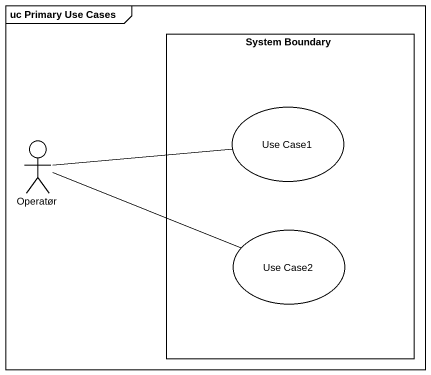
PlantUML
@startuml
mainframe uc Primary Use Cases
rectangle "System Boundary" as System_Boundary {
  usecase "Use Case1" as Use_Case1
  usecase "Use Case2" as Use_Case2
}
actor Operatør
Operatør -right- Use_Case1
Operatør -right- Use_Case2
@enduml
